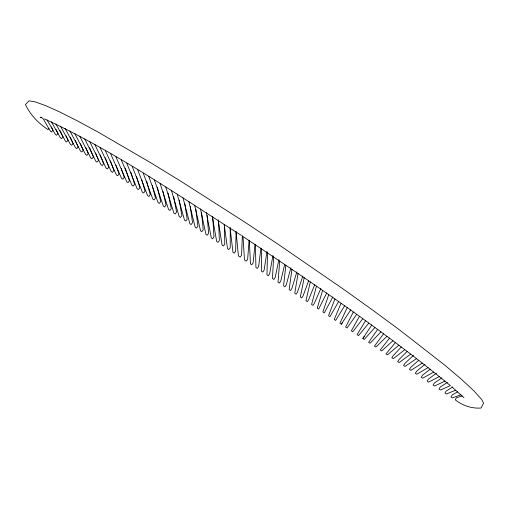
<?xml version="1.0" encoding="UTF-8"?>
<svg xmlns="http://www.w3.org/2000/svg" width="509" height="509" viewBox="0 0 509 509"><rect width="100%" height="100%" fill="white"/><g stroke="black" fill="none" stroke-linecap="round" stroke-linejoin="round"><path stroke-width="0.76" d="M261.454 248.806L261.429 271.176L262.784 272.073L264.133 270.158L266.983 251.446M230.24 227.574L230.214 247.673L228.853 249.563L227.523 248.672L224.157 224.221M236.119 231.55L235.648 251.274L234.293 253.17L232.957 252.279L230.125 228.108M267.53 252.846L266.945 274.835L268.307 275.738L269.649 273.817L272.964 255.416M242.367 235.629L241.565 255.2L240.21 257.096L238.403 255.893L236.112 232.009M273.619 256.899L272.474 278.506L273.836 279.409L275.178 277.481L278.919 259.577M249.092 240.235L247.654 259.234L246.305 261.136L244.485 259.934L242.99 236.52C313.773 283.825 384.562 331.524 450.395 385.631L440.508 390.009L439.038 389.035L440.323 386.967L447.379 382.418M279.715 261.041L278.022 282.183L279.384 283.093L280.726 281.159L284.722 264.394M255.009 244.174L253.132 262.867L251.783 264.775L250.434 263.878L249.353 240.751M285.823 265.189L283.577 285.873L284.951 286.783L286.287 284.849L290.9 267.696M260.939 248.118L258.623 266.506L257.274 268.421L255.925 267.524L255.397 244.772M291.937 269.344L289.15 289.57L290.524 290.48L291.861 288.539L296.862 271.901M298.064 273.505L294.736 293.279L296.111 294.189L297.447 292.249L302.88 275.98M304.204 277.679L300.335 296.995L301.716 297.911L303.052 295.958L308.626 280.809M310.331 281.922L305.954 300.717L307.334 301.64L308.664 299.68L314.848 284.378M316.471 286.179L311.578 304.452L312.965 305.375L314.295 303.415L320.861 288.533M322.611 290.442L317.222 308.2L318.609 309.122L326.816 292.828M328.757 294.711L322.878 311.953L324.271 312.876L332.841 296.989M334.909 298.98L328.547 315.714L329.947 316.643L338.479 301.856M341.043 303.319L334.228 319.487L335.635 320.416L344.778 305.553M347.17 307.671L339.929 323.266L341.335 324.201L342.652 322.216M353.297 312.03L345.643 327.058L347.049 327.993L356.65 314.409M359.43 316.382L351.369 330.856L352.782 331.798L362.758 318.749M365.551 320.74L357.114 334.668L358.527 335.609L368.821 323.126M341.335 324.201L350.784 309.784M374.866 327.535L364.285 339.433L362.866 338.491L364.183 336.487M362.866 338.491L371.812 324.895M377.697 329.348L368.637 342.315L370.062 343.263L380.904 331.932M383.684 333.656L374.427 346.158L375.852 347.106L386.935 336.334M48.998 128.44L48.062 129.598C38.659 123.547 30.114 114.652 25.45 104.523L28.956 100.82L35.452 101.959L45.715 105.656L59.738 111.967L77.425 120.894L98.612 132.378L150.308 162.505L179.989 180.708L244.218 221.746L277.405 243.754L342.188 288.298L372.251 309.796L399.807 330.106L444.981 365.322L461.663 379.485L473.987 390.969L481.807 399.61L483.55 403.23L481.069 408.021C471.805 408.727 462.388 405.628 455.205 399.775L456.484 397.694L462.108 396.002M389.671 337.97L380.223 350.007L381.655 350.956L392.942 340.744M395.493 342.462L386.038 353.863L387.47 354.818L398.878 345.204M401.283 346.973L393.171 355.702L391.866 357.732L393.304 358.686L404.801 349.664M407.194 351.331L399.011 359.577L397.714 361.613L399.151 362.567L410.718 354.111M413.531 355.276L404.865 363.458L403.573 365.5L405.011 366.455L416.591 358.565M418.792 360.219L410.738 367.352L409.446 369.394L410.89 370.355L422.362 363.076M425.04 364.259L416.629 371.258L415.331 373.307L416.782 374.268L428.107 367.568M430.232 369.159L422.527 375.165L421.236 377.22L422.693 378.187L433.833 372.047M436.436 373.237L428.444 379.09L427.159 381.152L428.616 382.119L439.42 376.577M441.92 377.843L434.374 383.022L433.089 385.09L434.552 386.057L444.917 381.12M452.749 387.005L446.285 390.918L445.006 392.993L446.476 393.966L455.625 390.212M457.75 391.765L452.266 394.882L450.987 396.963L452.456 397.936L460.747 394.787M41.744 117.407L40.256 117.223L42.871 118.273L50.353 131.106L51.581 131.926L52.993 130.183L51.339 126.779M44.48 118.915C113.329 150.651 176.139 193.98 239.974 234.534L241.482 235.508M451.858 386.84L463.96 397.669M47.044 119.939L55.36 134.433L56.594 135.248L58.001 133.504L56.015 129.331M51.333 121.759L60.38 137.761L61.614 138.582L63.021 136.832L60.113 130.584M55.863 123.929L65.413 141.101L66.654 141.922L68.06 140.166L66.1 135.884M60.431 126.124L70.458 144.448L71.699 145.275L73.105 143.513L70.274 137.169M65.095 128.433L75.51 147.801L76.757 148.628L78.163 146.866L75.364 140.452M69.918 130.972L80.581 151.167L81.828 151.994L83.228 150.225L80.486 143.773M74.772 133.536L85.658 154.539L86.912 155.366L88.312 153.597L85.919 147.833M79.671 136.119L90.755 157.917L92.008 158.751L93.408 156.976L89.616 147.591M84.698 138.906L95.857 161.302L97.117 162.142L98.511 160.36L95.603 152.961M89.781 141.75L100.973 164.7L102.233 165.533L103.632 163.752L100.273 154.94M94.897 144.62L106.101 168.104L107.367 168.943L108.761 167.156L105.261 157.682M100.05 147.508L111.242 171.514L112.508 172.354L113.901 170.56L110.447 160.901M105.306 150.556L116.396 174.931L117.668 175.777L119.055 173.976L116.027 165.202M110.599 153.661L121.562 178.36L122.834 179.206L124.221 177.406L121.263 168.511M115.931 156.778L126.741 181.796L128.013 182.642L129.401 180.841L125.322 168.078M121.295 159.915L131.926 185.244L133.205 186.09L134.592 184.277L130.864 172.125M126.716 163.128L137.131 188.693L138.416 189.545L139.797 187.732L136.533 176.585M132.194 166.443L142.348 192.154L143.633 193.006L145.014 191.187L141.884 179.982M137.704 169.777L147.572 195.621L148.863 196.48L150.244 194.654L146.656 181.134M143.239 173.13L152.815 199.102L154.106 199.954L155.487 198.128L152.267 185.301M148.806 176.496L158.064 202.588L159.362 203.447L160.742 201.615L157.345 187.217M154.424 179.957L163.332 206.081L164.63 206.94L166.004 205.108L163.001 191.473M160.087 183.475L168.613 209.581L169.911 210.446L171.285 208.607L168.097 193.026M165.775 187.013L173.9 213.093L175.204 213.958L176.578 212.113L173.645 196.544M171.482 190.57L179.206 216.611L180.51 217.477L181.885 215.631L179.213 200.082M177.221 194.139L184.519 220.142L185.83 221.008L187.204 219.156L184.799 203.638M182.998 197.785L189.851 223.674L191.161 224.545L192.536 222.688L190.309 206.495M188.807 201.488L195.195 227.224L196.506 228.096L197.874 226.231L195.87 209.364M194.642 205.203L200.546 230.774L201.869 231.652L203.231 229.782L201.5 212.514M200.495 208.938L205.916 234.337L207.239 235.215L208.601 233.345L207.144 215.409M206.368 212.679L211.299 237.907L212.622 238.791L213.984 236.914L212.794 217.547M212.272 216.478L216.694 241.489L218.017 242.373L219.379 240.49L218.533 219.939M218.202 220.34L222.102 245.077L223.432 245.962L224.793 244.078L224.393 224.533"/></g></svg>
